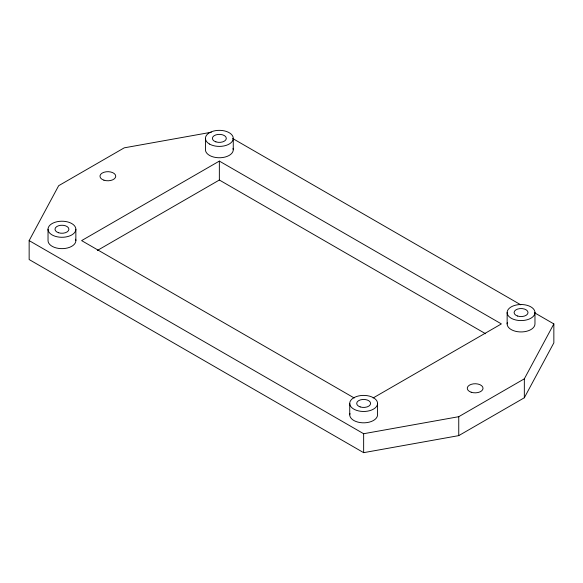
<?xml version="1.0" encoding="UTF-8"?>
<svg xmlns="http://www.w3.org/2000/svg" width="583" height="583" viewBox="0 0 583 583"><rect width="100%" height="100%" fill="white"/><g stroke="black" fill="none" stroke-linecap="round" stroke-linejoin="round"><path stroke-width="0.87" d="M534.961 313.013L553.85 323.915L553.85 342.848L524.336 397.759L458.748 435.625L363.646 452.663L29.15 259.544L29.15 240.611L58.664 185.7L124.252 147.834L211.352 132.232M524.336 397.759L524.336 378.826L553.85 323.915M373.091 397.985L501.38 323.915L219.354 161.09L81.62 240.611L354.194 397.978M97.361 250.457L219.354 180.023L485.624 333.753M29.15 240.611L363.646 433.73L458.748 416.692L524.336 378.826M232.734 138.521L520.794 304.829M534.968 312.554A13.912 8.031 0 0 1 514.097 319.513A13.912 8.031 0 0 1 514.097 305.601A13.912 8.031 0 0 1 534.968 312.554L534.968 323.915A13.912 8.031 0 0 1 519.839 331.916A13.912 8.031 0 0 1 507.356 322.523M507.144 312.554L507.144 323.915M458.748 416.692L458.748 435.625M377.558 403.436A13.912 8.031 0 0 1 356.687 410.396A13.912 8.031 0 0 1 356.687 396.476A13.912 8.031 0 0 1 377.558 403.436L377.558 414.797A13.912 8.031 0 0 1 362.429 422.799A13.912 8.031 0 0 1 349.946 413.398M363.646 433.73L363.646 452.663M349.734 403.436L349.734 414.797M233.266 138.368L233.266 149.729M219.354 161.09L219.354 180.023M205.442 138.368L205.442 149.729A13.912 8.031 0 0 0 220.571 157.731A13.912 8.031 0 0 0 233.054 148.33M75.856 229.25A13.912 8.031 0 0 1 54.984 236.21A13.912 8.031 0 0 1 54.984 222.291A13.912 8.031 0 0 1 75.856 229.25L75.856 240.611M48.032 229.25L48.032 240.611A13.912 8.031 0 0 0 63.161 248.613A13.912 8.031 0 0 0 75.644 239.212M517.58 316.037A6.96 4.015 0 0 0 528.016 312.554A6.96 4.015 0 0 0 517.58 309.077A6.96 4.015 0 0 0 517.58 316.037M103.912 180.176A7.885 4.555 0 0 0 115.74 176.234A7.885 4.555 0 0 0 103.912 172.291A7.885 4.555 0 0 0 103.912 180.176M471.202 392.235A7.885 4.555 0 0 0 483.03 388.293A7.885 4.555 0 0 0 471.202 384.35A7.885 4.555 0 0 0 471.202 392.235M360.17 406.912A6.96 4.015 0 0 0 370.606 403.436A6.96 4.015 0 0 0 360.17 399.96A6.96 4.015 0 0 0 360.17 406.912M215.878 141.851A6.96 4.015 0 0 0 226.313 138.368A6.96 4.015 0 0 0 215.878 134.892A6.96 4.015 0 0 0 215.878 141.851M58.468 232.726A6.96 4.015 0 0 0 68.903 229.25A6.96 4.015 0 0 0 58.468 225.774A6.96 4.015 0 0 0 58.468 232.726M209.516 144.052A13.912 8.031 0 0 0 232.792 140.452A13.912 8.031 0 0 0 215.754 130.614A13.912 8.031 0 0 0 209.516 144.052"/></g></svg>
